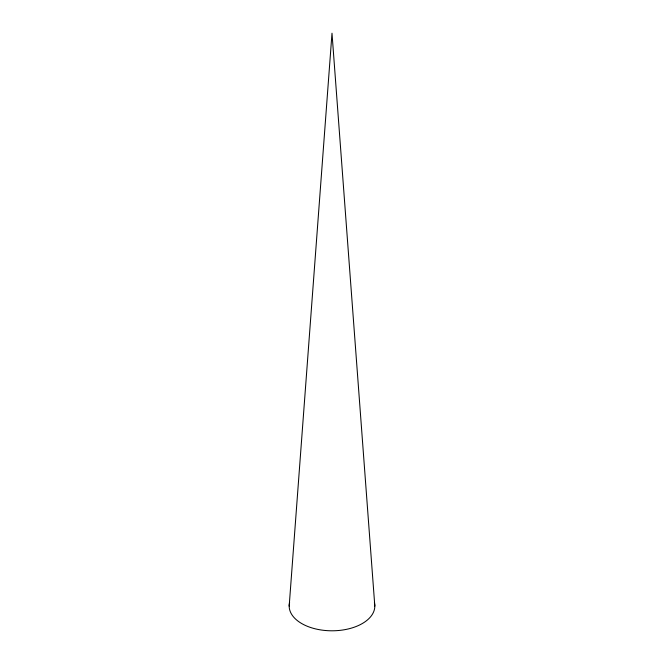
<?xml version="1.0" encoding="UTF-8"?>
<svg xmlns="http://www.w3.org/2000/svg" width="664" height="664" viewBox="0 0 664 664"><rect width="100%" height="100%" fill="white"/><g stroke="black" fill="none" stroke-linecap="round" stroke-linejoin="round"><path stroke-width="1" d="M289.18 606.074L332 33.2L374.82 606.074M374.38 602.563A42.82 24.726 0 0 1 332 630.8A42.82 24.726 0 0 1 289.62 602.563"/></g></svg>
